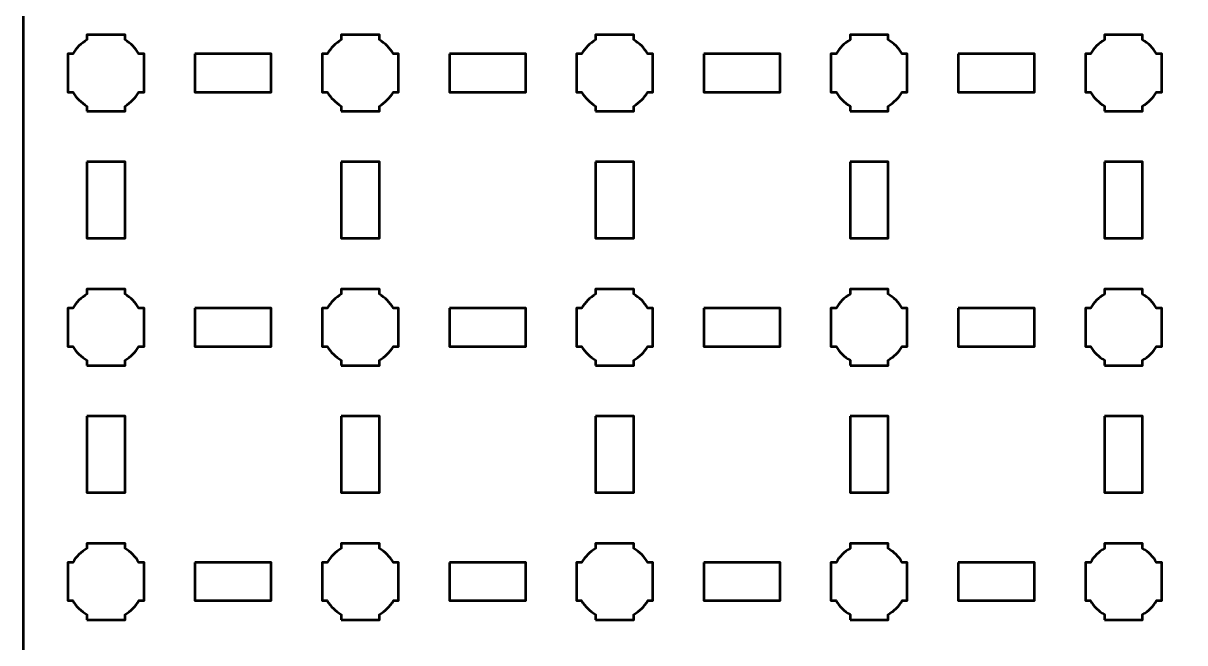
# Model space of a CAD drawing. Header units: centimetres. Extents: x -17.7 to 17.7, y -17.7 to 17.7.
# Drawn here: x -17.65 to -8.52, y 8.52 to 13.39 of the extents above; entities that cross this region are included whole.
import ezdxf

# ---------------------------------------------------------------- set-up
doc = ezdxf.new("R2010")
doc.units = ezdxf.units.CM
doc.header["$MEASUREMENT"] = 0
doc.layers.add('Layer 1', color=7, linetype='Continuous')

msp = doc.modelspace()

# ---------------------------------------------------------------- linework, layer by layer
at = {"layer": 'Layer 1', "lineweight": 53}
for points, knots in [([(-17.14996, 17.65006), (-17.14996, 17.65006), (17.14996, 17.65006), (17.14996, 17.65006), (17.14996, 17.65006), (17.42692, 17.65006), (17.65006, 17.42696), (17.65006, 17.14996), (17.65006, 17.14996), (17.65006, 17.14996), (17.65006, -17.14995), (17.65006, -17.14995), (17.65006, -17.14995), (17.65006, -17.42692), (17.42692, -17.65005), (17.14996, -17.65005), (17.14996, -17.65005), (17.14996, -17.65005), (-17.14996, -17.65005), (-17.14996, -17.65005), (-17.14996, -17.65005), (-17.42696, -17.65005), (-17.65005, -17.42692), (-17.65005, -17.14995), (-17.65005, -17.14995), (-17.65005, -17.14995), (-17.65005, 17.14996), (-17.65005, 17.14996), (-17.65005, 17.14996), (-17.65005, 17.42696), (-17.42696, 17.65006), (-17.14996, 17.65006)], [0, 0, 0, 0, 0.125, 0.125, 0.125, 0.125, 0.25, 0.25, 0.25, 0.25, 0.375, 0.375, 0.375, 0.375, 0.5, 0.5, 0.5, 0.5, 0.625, 0.625, 0.625, 0.625, 0.75, 0.75, 0.75, 0.75, 0.875, 0.875, 0.875, 0.875, 1, 1, 1, 1]), ([(-17.14996, 12.70002), (-17.14996, 12.70002), (-17.14996, 12.7401), (-17.14996, 12.7401), (-17.14996, 12.7401), (-17.19557, 12.76656), (-17.23349, 12.80448), (-17.25981, 12.8501), (-17.25981, 12.8501), (-17.25981, 12.8501), (-17.30003, 12.8501), (-17.30003, 12.8501), (-17.30003, 12.8501), (-17.30003, 12.8501), (-17.30003, 13.00003), (-17.30003, 13.00003), (-17.30003, 13.00003), (-17.30003, 13.00003), (-17.30003, 13.1501), (-17.30003, 13.1501), (-17.30003, 13.1501), (-17.30003, 13.1501), (-17.25981, 13.1501), (-17.25981, 13.1501), (-17.25981, 13.1501), (-17.23349, 13.19557), (-17.19557, 13.2336), (-17.14996, 13.25992), (-17.14996, 13.25992), (-17.14996, 13.25992), (-17.14996, 13.30003), (-17.14996, 13.30003), (-17.14996, 13.30003), (-17.14996, 13.30003), (-17.00003, 13.30003), (-17.00003, 13.30003), (-17.00003, 13.30003), (-17.00003, 13.30003), (-16.84995, 13.30003), (-16.84995, 13.30003), (-16.84995, 13.30003), (-16.84995, 13.30003), (-16.84995, 13.25992), (-16.84995, 13.25992), (-16.84995, 13.25992), (-16.80448, 13.2336), (-16.76645, 13.19557), (-16.74013, 13.1501), (-16.74013, 13.1501), (-16.74013, 13.1501), (-16.70002, 13.1501), (-16.70002, 13.1501), (-16.70002, 13.1501), (-16.70002, 13.1501), (-16.70002, 13.00003), (-16.70002, 13.00003), (-16.70002, 13.00003), (-16.70002, 13.00003), (-16.70002, 12.8501), (-16.70002, 12.8501), (-16.70002, 12.8501), (-16.70002, 12.8501), (-16.74013, 12.8501), (-16.74013, 12.8501), (-16.74013, 12.8501), (-16.76645, 12.80448), (-16.80448, 12.76656), (-16.84995, 12.7401), (-16.84995, 12.7401), (-16.84995, 12.7401), (-16.84995, 12.70002), (-16.84995, 12.70002), (-16.84995, 12.70002), (-16.84995, 12.70002), (-17.00003, 12.70002), (-17.00003, 12.70002), (-17.00003, 12.70002), (-17.00003, 12.70002), (-17.14996, 12.70002), (-17.14996, 12.70002)], [0, 0, 0, 0, 0.05, 0.05, 0.05, 0.05, 0.1, 0.1, 0.1, 0.1, 0.15, 0.15, 0.15, 0.15, 0.2, 0.2, 0.2, 0.2, 0.25, 0.25, 0.25, 0.25, 0.3, 0.3, 0.3, 0.3, 0.35, 0.35, 0.35, 0.35, 0.4, 0.4, 0.4, 0.4, 0.45, 0.45, 0.45, 0.45, 0.5, 0.5, 0.5, 0.5, 0.55, 0.55, 0.55, 0.55, 0.6, 0.6, 0.6, 0.6, 0.65, 0.65, 0.65, 0.65, 0.7, 0.7, 0.7, 0.7, 0.75, 0.75, 0.75, 0.75, 0.8, 0.8, 0.8, 0.8, 0.85, 0.85, 0.85, 0.85, 0.9, 0.9, 0.9, 0.9, 0.95, 0.95, 0.95, 0.95, 1, 1, 1, 1]), ([(-15.15002, 12.70002), (-15.15002, 12.70002), (-15.15002, 12.7401), (-15.15002, 12.7401), (-15.15002, 12.7401), (-15.1955, 12.76656), (-15.23353, 12.80448), (-15.25984, 12.8501), (-15.25984, 12.8501), (-15.25984, 12.8501), (-15.29995, 12.8501), (-15.29995, 12.8501), (-15.29995, 12.8501), (-15.29995, 12.8501), (-15.29995, 13.00003), (-15.29995, 13.00003), (-15.29995, 13.00003), (-15.29995, 13.00003), (-15.29995, 13.1501), (-15.29995, 13.1501), (-15.29995, 13.1501), (-15.29995, 13.1501), (-15.25984, 13.1501), (-15.25984, 13.1501), (-15.25984, 13.1501), (-15.23353, 13.19557), (-15.1955, 13.2336), (-15.15002, 13.25992), (-15.15002, 13.25992), (-15.15002, 13.25992), (-15.15002, 13.30003), (-15.15002, 13.30003), (-15.15002, 13.30003), (-15.15002, 13.30003), (-14.99995, 13.30003), (-14.99995, 13.30003), (-14.99995, 13.30003), (-14.99995, 13.30003), (-14.85002, 13.30003), (-14.85002, 13.30003), (-14.85002, 13.30003), (-14.85002, 13.30003), (-14.85002, 13.25992), (-14.85002, 13.25992), (-14.85002, 13.25992), (-14.80455, 13.2336), (-14.76652, 13.19557), (-14.7402, 13.1501), (-14.7402, 13.1501), (-14.7402, 13.1501), (-14.69995, 13.1501), (-14.69995, 13.1501), (-14.69995, 13.1501), (-14.69995, 13.1501), (-14.69995, 13.00003), (-14.69995, 13.00003), (-14.69995, 13.00003), (-14.69995, 13.00003), (-14.69995, 12.8501), (-14.69995, 12.8501), (-14.69995, 12.8501), (-14.69995, 12.8501), (-14.7402, 12.8501), (-14.7402, 12.8501), (-14.7402, 12.8501), (-14.76652, 12.80448), (-14.80455, 12.76656), (-14.85002, 12.7401), (-14.85002, 12.7401), (-14.85002, 12.7401), (-14.85002, 12.70002), (-14.85002, 12.70002), (-14.85002, 12.70002), (-14.85002, 12.70002), (-14.99995, 12.70002), (-14.99995, 12.70002), (-14.99995, 12.70002), (-14.99995, 12.70002), (-15.15002, 12.70002), (-15.15002, 12.70002)], [0, 0, 0, 0, 0.05, 0.05, 0.05, 0.05, 0.1, 0.1, 0.1, 0.1, 0.15, 0.15, 0.15, 0.15, 0.2, 0.2, 0.2, 0.2, 0.25, 0.25, 0.25, 0.25, 0.3, 0.3, 0.3, 0.3, 0.35, 0.35, 0.35, 0.35, 0.4, 0.4, 0.4, 0.4, 0.45, 0.45, 0.45, 0.45, 0.5, 0.5, 0.5, 0.5, 0.55, 0.55, 0.55, 0.55, 0.6, 0.6, 0.6, 0.6, 0.65, 0.65, 0.65, 0.65, 0.7, 0.7, 0.7, 0.7, 0.75, 0.75, 0.75, 0.75, 0.8, 0.8, 0.8, 0.8, 0.85, 0.85, 0.85, 0.85, 0.9, 0.9, 0.9, 0.9, 0.95, 0.95, 0.95, 0.95, 1, 1, 1, 1]), ([(-13.15009, 12.70002), (-13.15009, 12.70002), (-13.15009, 12.7401), (-13.15009, 12.7401), (-13.15009, 12.7401), (-13.19556, 12.76656), (-13.23345, 12.80448), (-13.25991, 12.8501), (-13.25991, 12.8501), (-13.25991, 12.8501), (-13.30002, 12.8501), (-13.30002, 12.8501), (-13.30002, 12.8501), (-13.30002, 12.8501), (-13.30002, 13.00003), (-13.30002, 13.00003), (-13.30002, 13.00003), (-13.30002, 13.00003), (-13.30002, 13.1501), (-13.30002, 13.1501), (-13.30002, 13.1501), (-13.30002, 13.1501), (-13.25991, 13.1501), (-13.25991, 13.1501), (-13.25991, 13.1501), (-13.23345, 13.19557), (-13.19556, 13.2336), (-13.15009, 13.25992), (-13.15009, 13.25992), (-13.15009, 13.25992), (-13.15009, 13.30003), (-13.15009, 13.30003), (-13.15009, 13.30003), (-13.15009, 13.30003), (-13.00002, 13.30003), (-13.00002, 13.30003), (-13.00002, 13.30003), (-13.00002, 13.30003), (-12.85009, 13.30003), (-12.85009, 13.30003), (-12.85009, 13.30003), (-12.85009, 13.30003), (-12.85009, 13.25992), (-12.85009, 13.25992), (-12.85009, 13.25992), (-12.80447, 13.2336), (-12.76655, 13.19557), (-12.74023, 13.1501), (-12.74023, 13.1501), (-12.74023, 13.1501), (-12.70002, 13.1501), (-12.70002, 13.1501), (-12.70002, 13.1501), (-12.70002, 13.1501), (-12.70002, 13.00003), (-12.70002, 13.00003), (-12.70002, 13.00003), (-12.70002, 13.00003), (-12.70002, 12.8501), (-12.70002, 12.8501), (-12.70002, 12.8501), (-12.70002, 12.8501), (-12.74023, 12.8501), (-12.74023, 12.8501), (-12.74023, 12.8501), (-12.76655, 12.80448), (-12.80447, 12.76656), (-12.85009, 12.7401), (-12.85009, 12.7401), (-12.85009, 12.7401), (-12.85009, 12.70002), (-12.85009, 12.70002), (-12.85009, 12.70002), (-12.85009, 12.70002), (-13.00002, 12.70002), (-13.00002, 12.70002), (-13.00002, 12.70002), (-13.00002, 12.70002), (-13.15009, 12.70002), (-13.15009, 12.70002)], [0, 0, 0, 0, 0.05, 0.05, 0.05, 0.05, 0.1, 0.1, 0.1, 0.1, 0.15, 0.15, 0.15, 0.15, 0.2, 0.2, 0.2, 0.2, 0.25, 0.25, 0.25, 0.25, 0.3, 0.3, 0.3, 0.3, 0.35, 0.35, 0.35, 0.35, 0.4, 0.4, 0.4, 0.4, 0.45, 0.45, 0.45, 0.45, 0.5, 0.5, 0.5, 0.5, 0.55, 0.55, 0.55, 0.55, 0.6, 0.6, 0.6, 0.6, 0.65, 0.65, 0.65, 0.65, 0.7, 0.7, 0.7, 0.7, 0.75, 0.75, 0.75, 0.75, 0.8, 0.8, 0.8, 0.8, 0.85, 0.85, 0.85, 0.85, 0.9, 0.9, 0.9, 0.9, 0.95, 0.95, 0.95, 0.95, 1, 1, 1, 1]), ([(-11.14998, 12.70002), (-11.14998, 12.70002), (-11.14998, 12.7401), (-11.14998, 12.7401), (-11.14998, 12.7401), (-11.1956, 12.76656), (-11.23348, 12.80448), (-11.2598, 12.8501), (-11.2598, 12.8501), (-11.2598, 12.8501), (-11.30005, 12.8501), (-11.30005, 12.8501), (-11.30005, 12.8501), (-11.30005, 12.8501), (-11.30005, 13.00003), (-11.30005, 13.00003), (-11.30005, 13.00003), (-11.30005, 13.00003), (-11.30005, 13.1501), (-11.30005, 13.1501), (-11.30005, 13.1501), (-11.30005, 13.1501), (-11.2598, 13.1501), (-11.2598, 13.1501), (-11.2598, 13.1501), (-11.23348, 13.19557), (-11.1956, 13.2336), (-11.14998, 13.25992), (-11.14998, 13.25992), (-11.14998, 13.25992), (-11.14998, 13.30003), (-11.14998, 13.30003), (-11.14998, 13.30003), (-11.14998, 13.30003), (-11.00005, 13.30003), (-11.00005, 13.30003), (-11.00005, 13.30003), (-11.00005, 13.30003), (-10.84998, 13.30003), (-10.84998, 13.30003), (-10.84998, 13.30003), (-10.84998, 13.30003), (-10.84998, 13.25992), (-10.84998, 13.25992), (-10.84998, 13.25992), (-10.80451, 13.2336), (-10.76648, 13.19557), (-10.74016, 13.1501), (-10.74016, 13.1501), (-10.74016, 13.1501), (-10.70005, 13.1501), (-10.70005, 13.1501), (-10.70005, 13.1501), (-10.70005, 13.1501), (-10.70005, 13.00003), (-10.70005, 13.00003), (-10.70005, 13.00003), (-10.70005, 13.00003), (-10.70005, 12.8501), (-10.70005, 12.8501), (-10.70005, 12.8501), (-10.70005, 12.8501), (-10.74016, 12.8501), (-10.74016, 12.8501), (-10.74016, 12.8501), (-10.76648, 12.80448), (-10.80451, 12.76656), (-10.84998, 12.7401), (-10.84998, 12.7401), (-10.84998, 12.7401), (-10.84998, 12.70002), (-10.84998, 12.70002), (-10.84998, 12.70002), (-10.84998, 12.70002), (-11.00005, 12.70002), (-11.00005, 12.70002), (-11.00005, 12.70002), (-11.00005, 12.70002), (-11.14998, 12.70002), (-11.14998, 12.70002)], [0, 0, 0, 0, 0.05, 0.05, 0.05, 0.05, 0.1, 0.1, 0.1, 0.1, 0.15, 0.15, 0.15, 0.15, 0.2, 0.2, 0.2, 0.2, 0.25, 0.25, 0.25, 0.25, 0.3, 0.3, 0.3, 0.3, 0.35, 0.35, 0.35, 0.35, 0.4, 0.4, 0.4, 0.4, 0.45, 0.45, 0.45, 0.45, 0.5, 0.5, 0.5, 0.5, 0.55, 0.55, 0.55, 0.55, 0.6, 0.6, 0.6, 0.6, 0.65, 0.65, 0.65, 0.65, 0.7, 0.7, 0.7, 0.7, 0.75, 0.75, 0.75, 0.75, 0.8, 0.8, 0.8, 0.8, 0.85, 0.85, 0.85, 0.85, 0.9, 0.9, 0.9, 0.9, 0.95, 0.95, 0.95, 0.95, 1, 1, 1, 1]), ([(-9.15005, 12.70002), (-9.15005, 12.70002), (-9.15005, 12.7401), (-9.15005, 12.7401), (-9.15005, 12.7401), (-9.19552, 12.76656), (-9.23355, 12.80448), (-9.25987, 12.8501), (-9.25987, 12.8501), (-9.25987, 12.8501), (-9.29998, 12.8501), (-9.29998, 12.8501), (-9.29998, 12.8501), (-9.29998, 12.8501), (-9.29998, 13.00003), (-9.29998, 13.00003), (-9.29998, 13.00003), (-9.29998, 13.00003), (-9.29998, 13.1501), (-9.29998, 13.1501), (-9.29998, 13.1501), (-9.29998, 13.1501), (-9.25987, 13.1501), (-9.25987, 13.1501), (-9.25987, 13.1501), (-9.23355, 13.19557), (-9.19552, 13.2336), (-9.15005, 13.25992), (-9.15005, 13.25992), (-9.15005, 13.25992), (-9.15005, 13.30003), (-9.15005, 13.30003), (-9.15005, 13.30003), (-9.15005, 13.30003), (-8.99998, 13.30003), (-8.99998, 13.30003), (-8.99998, 13.30003), (-8.99998, 13.30003), (-8.85005, 13.30003), (-8.85005, 13.30003), (-8.85005, 13.30003), (-8.85005, 13.30003), (-8.85005, 13.25992), (-8.85005, 13.25992), (-8.85005, 13.25992), (-8.80443, 13.2336), (-8.76654, 13.19557), (-8.74023, 13.1501), (-8.74023, 13.1501), (-8.74023, 13.1501), (-8.69998, 13.1501), (-8.69998, 13.1501), (-8.69998, 13.1501), (-8.69998, 13.1501), (-8.69998, 13.00003), (-8.69998, 13.00003), (-8.69998, 13.00003), (-8.69998, 13.00003), (-8.69998, 12.8501), (-8.69998, 12.8501), (-8.69998, 12.8501), (-8.69998, 12.8501), (-8.74023, 12.8501), (-8.74023, 12.8501), (-8.74023, 12.8501), (-8.76654, 12.80448), (-8.80443, 12.76656), (-8.85005, 12.7401), (-8.85005, 12.7401), (-8.85005, 12.7401), (-8.85005, 12.70002), (-8.85005, 12.70002), (-8.85005, 12.70002), (-8.85005, 12.70002), (-8.99998, 12.70002), (-8.99998, 12.70002), (-8.99998, 12.70002), (-8.99998, 12.70002), (-9.15005, 12.70002), (-9.15005, 12.70002)], [0, 0, 0, 0, 0.05, 0.05, 0.05, 0.05, 0.1, 0.1, 0.1, 0.1, 0.15, 0.15, 0.15, 0.15, 0.2, 0.2, 0.2, 0.2, 0.25, 0.25, 0.25, 0.25, 0.3, 0.3, 0.3, 0.3, 0.35, 0.35, 0.35, 0.35, 0.4, 0.4, 0.4, 0.4, 0.45, 0.45, 0.45, 0.45, 0.5, 0.5, 0.5, 0.5, 0.55, 0.55, 0.55, 0.55, 0.6, 0.6, 0.6, 0.6, 0.65, 0.65, 0.65, 0.65, 0.7, 0.7, 0.7, 0.7, 0.75, 0.75, 0.75, 0.75, 0.8, 0.8, 0.8, 0.8, 0.85, 0.85, 0.85, 0.85, 0.9, 0.9, 0.9, 0.9, 0.95, 0.95, 0.95, 0.95, 1, 1, 1, 1]), ([(-16.30001, 13.1501), (-16.30001, 13.1501), (-15.7, 13.1501), (-15.7, 13.1501), (-15.7, 13.1501), (-15.7, 13.1501), (-15.7, 12.8501), (-15.7, 12.8501), (-15.7, 12.8501), (-15.7, 12.8501), (-16.30001, 12.8501), (-16.30001, 12.8501), (-16.30001, 12.8501), (-16.30001, 12.8501), (-16.30001, 13.1501), (-16.30001, 13.1501)], [0, 0, 0, 0, 0.25, 0.25, 0.25, 0.25, 0.5, 0.5, 0.5, 0.5, 0.75, 0.75, 0.75, 0.75, 1, 1, 1, 1]), ([(-14.30004, 13.1501), (-14.30004, 13.1501), (-13.70004, 13.1501), (-13.70004, 13.1501), (-13.70004, 13.1501), (-13.70004, 13.1501), (-13.70004, 12.8501), (-13.70004, 12.8501), (-13.70004, 12.8501), (-13.70004, 12.8501), (-14.30004, 12.8501), (-14.30004, 12.8501), (-14.30004, 12.8501), (-14.30004, 12.8501), (-14.30004, 13.1501), (-14.30004, 13.1501)], [0, 0, 0, 0, 0.25, 0.25, 0.25, 0.25, 0.5, 0.5, 0.5, 0.5, 0.75, 0.75, 0.75, 0.75, 1, 1, 1, 1]), ([(-12.29997, 13.1501), (-12.29997, 13.1501), (-11.69996, 13.1501), (-11.69996, 13.1501), (-11.69996, 13.1501), (-11.69996, 13.1501), (-11.69996, 12.8501), (-11.69996, 12.8501), (-11.69996, 12.8501), (-11.69996, 12.8501), (-12.29997, 12.8501), (-12.29997, 12.8501), (-12.29997, 12.8501), (-12.29997, 12.8501), (-12.29997, 13.1501), (-12.29997, 13.1501)], [0, 0, 0, 0, 0.25, 0.25, 0.25, 0.25, 0.5, 0.5, 0.5, 0.5, 0.75, 0.75, 0.75, 0.75, 1, 1, 1, 1]), ([(-10.3, 13.1501), (-10.3, 13.1501), (-9.69999, 13.1501), (-9.69999, 13.1501), (-9.69999, 13.1501), (-9.69999, 13.1501), (-9.69999, 12.8501), (-9.69999, 12.8501), (-9.69999, 12.8501), (-9.69999, 12.8501), (-10.3, 12.8501), (-10.3, 12.8501), (-10.3, 12.8501), (-10.3, 12.8501), (-10.3, 13.1501), (-10.3, 13.1501)], [0, 0, 0, 0, 0.25, 0.25, 0.25, 0.25, 0.5, 0.5, 0.5, 0.5, 0.75, 0.75, 0.75, 0.75, 1, 1, 1, 1]), ([(-17.14996, 12.29997), (-17.14996, 12.29997), (-16.84995, 12.29997), (-16.84995, 12.29997), (-16.84995, 12.29997), (-16.84995, 12.29997), (-16.84995, 11.69997), (-16.84995, 11.69997), (-16.84995, 11.69997), (-16.84995, 11.69997), (-17.14996, 11.69997), (-17.14996, 11.69997), (-17.14996, 11.69997), (-17.14996, 11.69997), (-17.14996, 12.29997), (-17.14996, 12.29997)], [0, 0, 0, 0, 0.25, 0.25, 0.25, 0.25, 0.5, 0.5, 0.5, 0.5, 0.75, 0.75, 0.75, 0.75, 1, 1, 1, 1]), ([(-15.15002, 12.29997), (-15.15002, 12.29997), (-14.85002, 12.29997), (-14.85002, 12.29997), (-14.85002, 12.29997), (-14.85002, 12.29997), (-14.85002, 11.69997), (-14.85002, 11.69997), (-14.85002, 11.69997), (-14.85002, 11.69997), (-15.15002, 11.69997), (-15.15002, 11.69997), (-15.15002, 11.69997), (-15.15002, 11.69997), (-15.15002, 12.29997), (-15.15002, 12.29997)], [0, 0, 0, 0, 0.25, 0.25, 0.25, 0.25, 0.5, 0.5, 0.5, 0.5, 0.75, 0.75, 0.75, 0.75, 1, 1, 1, 1]), ([(-13.15009, 12.29997), (-13.15009, 12.29997), (-12.85009, 12.29997), (-12.85009, 12.29997), (-12.85009, 12.29997), (-12.85009, 12.29997), (-12.85009, 11.69997), (-12.85009, 11.69997), (-12.85009, 11.69997), (-12.85009, 11.69997), (-13.15009, 11.69997), (-13.15009, 11.69997), (-13.15009, 11.69997), (-13.15009, 11.69997), (-13.15009, 12.29997), (-13.15009, 12.29997)], [0, 0, 0, 0, 0.25, 0.25, 0.25, 0.25, 0.5, 0.5, 0.5, 0.5, 0.75, 0.75, 0.75, 0.75, 1, 1, 1, 1]), ([(-11.14998, 12.29997), (-11.14998, 12.29997), (-10.84998, 12.29997), (-10.84998, 12.29997), (-10.84998, 12.29997), (-10.84998, 12.29997), (-10.84998, 11.69997), (-10.84998, 11.69997), (-10.84998, 11.69997), (-10.84998, 11.69997), (-11.14998, 11.69997), (-11.14998, 11.69997), (-11.14998, 11.69997), (-11.14998, 11.69997), (-11.14998, 12.29997), (-11.14998, 12.29997)], [0, 0, 0, 0, 0.25, 0.25, 0.25, 0.25, 0.5, 0.5, 0.5, 0.5, 0.75, 0.75, 0.75, 0.75, 1, 1, 1, 1]), ([(-9.15005, 12.29997), (-9.15005, 12.29997), (-8.85005, 12.29997), (-8.85005, 12.29997), (-8.85005, 12.29997), (-8.85005, 12.29997), (-8.85005, 11.69997), (-8.85005, 11.69997), (-8.85005, 11.69997), (-8.85005, 11.69997), (-9.15005, 11.69997), (-9.15005, 11.69997), (-9.15005, 11.69997), (-9.15005, 11.69997), (-9.15005, 12.29997), (-9.15005, 12.29997)], [0, 0, 0, 0, 0.25, 0.25, 0.25, 0.25, 0.5, 0.5, 0.5, 0.5, 0.75, 0.75, 0.75, 0.75, 1, 1, 1, 1]), ([(-17.14996, 10.70006), (-17.14996, 10.70006), (-17.14996, 10.74017), (-17.14996, 10.74017), (-17.14996, 10.74017), (-17.19557, 10.76648), (-17.23349, 10.80451), (-17.25981, 10.84999), (-17.25981, 10.84999), (-17.25981, 10.84999), (-17.30003, 10.84999), (-17.30003, 10.84999), (-17.30003, 10.84999), (-17.30003, 10.84999), (-17.30003, 11.00006), (-17.30003, 11.00006), (-17.30003, 11.00006), (-17.30003, 11.00006), (-17.30003, 11.14999), (-17.30003, 11.14999), (-17.30003, 11.14999), (-17.30003, 11.14999), (-17.25981, 11.14999), (-17.25981, 11.14999), (-17.25981, 11.14999), (-17.23349, 11.1956), (-17.19557, 11.23349), (-17.14996, 11.25981), (-17.14996, 11.25981), (-17.14996, 11.25981), (-17.14996, 11.30006), (-17.14996, 11.30006), (-17.14996, 11.30006), (-17.14996, 11.30006), (-17.00003, 11.30006), (-17.00003, 11.30006), (-17.00003, 11.30006), (-17.00003, 11.30006), (-16.84995, 11.30006), (-16.84995, 11.30006), (-16.84995, 11.30006), (-16.84995, 11.30006), (-16.84995, 11.25981), (-16.84995, 11.25981), (-16.84995, 11.25981), (-16.80448, 11.23349), (-16.76645, 11.1956), (-16.74013, 11.14999), (-16.74013, 11.14999), (-16.74013, 11.14999), (-16.70002, 11.14999), (-16.70002, 11.14999), (-16.70002, 11.14999), (-16.70002, 11.14999), (-16.70002, 11.00006), (-16.70002, 11.00006), (-16.70002, 11.00006), (-16.70002, 11.00006), (-16.70002, 10.84999), (-16.70002, 10.84999), (-16.70002, 10.84999), (-16.70002, 10.84999), (-16.74013, 10.84999), (-16.74013, 10.84999), (-16.74013, 10.84999), (-16.76645, 10.80451), (-16.80448, 10.76648), (-16.84995, 10.74017), (-16.84995, 10.74017), (-16.84995, 10.74017), (-16.84995, 10.70006), (-16.84995, 10.70006), (-16.84995, 10.70006), (-16.84995, 10.70006), (-17.00003, 10.70006), (-17.00003, 10.70006), (-17.00003, 10.70006), (-17.00003, 10.70006), (-17.14996, 10.70006), (-17.14996, 10.70006)], [0, 0, 0, 0, 0.05, 0.05, 0.05, 0.05, 0.1, 0.1, 0.1, 0.1, 0.15, 0.15, 0.15, 0.15, 0.2, 0.2, 0.2, 0.2, 0.25, 0.25, 0.25, 0.25, 0.3, 0.3, 0.3, 0.3, 0.35, 0.35, 0.35, 0.35, 0.4, 0.4, 0.4, 0.4, 0.45, 0.45, 0.45, 0.45, 0.5, 0.5, 0.5, 0.5, 0.55, 0.55, 0.55, 0.55, 0.6, 0.6, 0.6, 0.6, 0.65, 0.65, 0.65, 0.65, 0.7, 0.7, 0.7, 0.7, 0.75, 0.75, 0.75, 0.75, 0.8, 0.8, 0.8, 0.8, 0.85, 0.85, 0.85, 0.85, 0.9, 0.9, 0.9, 0.9, 0.95, 0.95, 0.95, 0.95, 1, 1, 1, 1]), ([(-15.15002, 10.70006), (-15.15002, 10.70006), (-15.15002, 10.74017), (-15.15002, 10.74017), (-15.15002, 10.74017), (-15.1955, 10.76648), (-15.23353, 10.80451), (-15.25984, 10.84999), (-15.25984, 10.84999), (-15.25984, 10.84999), (-15.29995, 10.84999), (-15.29995, 10.84999), (-15.29995, 10.84999), (-15.29995, 10.84999), (-15.29995, 11.00006), (-15.29995, 11.00006), (-15.29995, 11.00006), (-15.29995, 11.00006), (-15.29995, 11.14999), (-15.29995, 11.14999), (-15.29995, 11.14999), (-15.29995, 11.14999), (-15.25984, 11.14999), (-15.25984, 11.14999), (-15.25984, 11.14999), (-15.23353, 11.1956), (-15.1955, 11.23349), (-15.15002, 11.25981), (-15.15002, 11.25981), (-15.15002, 11.25981), (-15.15002, 11.30006), (-15.15002, 11.30006), (-15.15002, 11.30006), (-15.15002, 11.30006), (-14.99995, 11.30006), (-14.99995, 11.30006), (-14.99995, 11.30006), (-14.99995, 11.30006), (-14.85002, 11.30006), (-14.85002, 11.30006), (-14.85002, 11.30006), (-14.85002, 11.30006), (-14.85002, 11.25981), (-14.85002, 11.25981), (-14.85002, 11.25981), (-14.80455, 11.23349), (-14.76652, 11.1956), (-14.7402, 11.14999), (-14.7402, 11.14999), (-14.7402, 11.14999), (-14.69995, 11.14999), (-14.69995, 11.14999), (-14.69995, 11.14999), (-14.69995, 11.14999), (-14.69995, 11.00006), (-14.69995, 11.00006), (-14.69995, 11.00006), (-14.69995, 11.00006), (-14.69995, 10.84999), (-14.69995, 10.84999), (-14.69995, 10.84999), (-14.69995, 10.84999), (-14.7402, 10.84999), (-14.7402, 10.84999), (-14.7402, 10.84999), (-14.76652, 10.80451), (-14.80455, 10.76648), (-14.85002, 10.74017), (-14.85002, 10.74017), (-14.85002, 10.74017), (-14.85002, 10.70006), (-14.85002, 10.70006), (-14.85002, 10.70006), (-14.85002, 10.70006), (-14.99995, 10.70006), (-14.99995, 10.70006), (-14.99995, 10.70006), (-14.99995, 10.70006), (-15.15002, 10.70006), (-15.15002, 10.70006)], [0, 0, 0, 0, 0.05, 0.05, 0.05, 0.05, 0.1, 0.1, 0.1, 0.1, 0.15, 0.15, 0.15, 0.15, 0.2, 0.2, 0.2, 0.2, 0.25, 0.25, 0.25, 0.25, 0.3, 0.3, 0.3, 0.3, 0.35, 0.35, 0.35, 0.35, 0.4, 0.4, 0.4, 0.4, 0.45, 0.45, 0.45, 0.45, 0.5, 0.5, 0.5, 0.5, 0.55, 0.55, 0.55, 0.55, 0.6, 0.6, 0.6, 0.6, 0.65, 0.65, 0.65, 0.65, 0.7, 0.7, 0.7, 0.7, 0.75, 0.75, 0.75, 0.75, 0.8, 0.8, 0.8, 0.8, 0.85, 0.85, 0.85, 0.85, 0.9, 0.9, 0.9, 0.9, 0.95, 0.95, 0.95, 0.95, 1, 1, 1, 1]), ([(-13.15009, 10.70006), (-13.15009, 10.70006), (-13.15009, 10.74017), (-13.15009, 10.74017), (-13.15009, 10.74017), (-13.19556, 10.76648), (-13.23345, 10.80451), (-13.25991, 10.84999), (-13.25991, 10.84999), (-13.25991, 10.84999), (-13.30002, 10.84999), (-13.30002, 10.84999), (-13.30002, 10.84999), (-13.30002, 10.84999), (-13.30002, 11.00006), (-13.30002, 11.00006), (-13.30002, 11.00006), (-13.30002, 11.00006), (-13.30002, 11.14999), (-13.30002, 11.14999), (-13.30002, 11.14999), (-13.30002, 11.14999), (-13.25991, 11.14999), (-13.25991, 11.14999), (-13.25991, 11.14999), (-13.23345, 11.1956), (-13.19556, 11.23349), (-13.15009, 11.25981), (-13.15009, 11.25981), (-13.15009, 11.25981), (-13.15009, 11.30006), (-13.15009, 11.30006), (-13.15009, 11.30006), (-13.15009, 11.30006), (-13.00002, 11.30006), (-13.00002, 11.30006), (-13.00002, 11.30006), (-13.00002, 11.30006), (-12.85009, 11.30006), (-12.85009, 11.30006), (-12.85009, 11.30006), (-12.85009, 11.30006), (-12.85009, 11.25981), (-12.85009, 11.25981), (-12.85009, 11.25981), (-12.80447, 11.23349), (-12.76655, 11.1956), (-12.74023, 11.14999), (-12.74023, 11.14999), (-12.74023, 11.14999), (-12.70002, 11.14999), (-12.70002, 11.14999), (-12.70002, 11.14999), (-12.70002, 11.14999), (-12.70002, 11.00006), (-12.70002, 11.00006), (-12.70002, 11.00006), (-12.70002, 11.00006), (-12.70002, 10.84999), (-12.70002, 10.84999), (-12.70002, 10.84999), (-12.70002, 10.84999), (-12.74023, 10.84999), (-12.74023, 10.84999), (-12.74023, 10.84999), (-12.76655, 10.80451), (-12.80447, 10.76648), (-12.85009, 10.74017), (-12.85009, 10.74017), (-12.85009, 10.74017), (-12.85009, 10.70006), (-12.85009, 10.70006), (-12.85009, 10.70006), (-12.85009, 10.70006), (-13.00002, 10.70006), (-13.00002, 10.70006), (-13.00002, 10.70006), (-13.00002, 10.70006), (-13.15009, 10.70006), (-13.15009, 10.70006)], [0, 0, 0, 0, 0.05, 0.05, 0.05, 0.05, 0.1, 0.1, 0.1, 0.1, 0.15, 0.15, 0.15, 0.15, 0.2, 0.2, 0.2, 0.2, 0.25, 0.25, 0.25, 0.25, 0.3, 0.3, 0.3, 0.3, 0.35, 0.35, 0.35, 0.35, 0.4, 0.4, 0.4, 0.4, 0.45, 0.45, 0.45, 0.45, 0.5, 0.5, 0.5, 0.5, 0.55, 0.55, 0.55, 0.55, 0.6, 0.6, 0.6, 0.6, 0.65, 0.65, 0.65, 0.65, 0.7, 0.7, 0.7, 0.7, 0.75, 0.75, 0.75, 0.75, 0.8, 0.8, 0.8, 0.8, 0.85, 0.85, 0.85, 0.85, 0.9, 0.9, 0.9, 0.9, 0.95, 0.95, 0.95, 0.95, 1, 1, 1, 1]), ([(-11.14998, 10.70006), (-11.14998, 10.70006), (-11.14998, 10.74017), (-11.14998, 10.74017), (-11.14998, 10.74017), (-11.1956, 10.76648), (-11.23348, 10.80451), (-11.2598, 10.84999), (-11.2598, 10.84999), (-11.2598, 10.84999), (-11.30005, 10.84999), (-11.30005, 10.84999), (-11.30005, 10.84999), (-11.30005, 10.84999), (-11.30005, 11.00006), (-11.30005, 11.00006), (-11.30005, 11.00006), (-11.30005, 11.00006), (-11.30005, 11.14999), (-11.30005, 11.14999), (-11.30005, 11.14999), (-11.30005, 11.14999), (-11.2598, 11.14999), (-11.2598, 11.14999), (-11.2598, 11.14999), (-11.23348, 11.1956), (-11.1956, 11.23349), (-11.14998, 11.25981), (-11.14998, 11.25981), (-11.14998, 11.25981), (-11.14998, 11.30006), (-11.14998, 11.30006), (-11.14998, 11.30006), (-11.14998, 11.30006), (-11.00005, 11.30006), (-11.00005, 11.30006), (-11.00005, 11.30006), (-11.00005, 11.30006), (-10.84998, 11.30006), (-10.84998, 11.30006), (-10.84998, 11.30006), (-10.84998, 11.30006), (-10.84998, 11.25981), (-10.84998, 11.25981), (-10.84998, 11.25981), (-10.80451, 11.23349), (-10.76648, 11.1956), (-10.74016, 11.14999), (-10.74016, 11.14999), (-10.74016, 11.14999), (-10.70005, 11.14999), (-10.70005, 11.14999), (-10.70005, 11.14999), (-10.70005, 11.14999), (-10.70005, 11.00006), (-10.70005, 11.00006), (-10.70005, 11.00006), (-10.70005, 11.00006), (-10.70005, 10.84999), (-10.70005, 10.84999), (-10.70005, 10.84999), (-10.70005, 10.84999), (-10.74016, 10.84999), (-10.74016, 10.84999), (-10.74016, 10.84999), (-10.76648, 10.80451), (-10.80451, 10.76648), (-10.84998, 10.74017), (-10.84998, 10.74017), (-10.84998, 10.74017), (-10.84998, 10.70006), (-10.84998, 10.70006), (-10.84998, 10.70006), (-10.84998, 10.70006), (-11.00005, 10.70006), (-11.00005, 10.70006), (-11.00005, 10.70006), (-11.00005, 10.70006), (-11.14998, 10.70006), (-11.14998, 10.70006)], [0, 0, 0, 0, 0.05, 0.05, 0.05, 0.05, 0.1, 0.1, 0.1, 0.1, 0.15, 0.15, 0.15, 0.15, 0.2, 0.2, 0.2, 0.2, 0.25, 0.25, 0.25, 0.25, 0.3, 0.3, 0.3, 0.3, 0.35, 0.35, 0.35, 0.35, 0.4, 0.4, 0.4, 0.4, 0.45, 0.45, 0.45, 0.45, 0.5, 0.5, 0.5, 0.5, 0.55, 0.55, 0.55, 0.55, 0.6, 0.6, 0.6, 0.6, 0.65, 0.65, 0.65, 0.65, 0.7, 0.7, 0.7, 0.7, 0.75, 0.75, 0.75, 0.75, 0.8, 0.8, 0.8, 0.8, 0.85, 0.85, 0.85, 0.85, 0.9, 0.9, 0.9, 0.9, 0.95, 0.95, 0.95, 0.95, 1, 1, 1, 1]), ([(-9.15005, 10.70006), (-9.15005, 10.70006), (-9.15005, 10.74017), (-9.15005, 10.74017), (-9.15005, 10.74017), (-9.19552, 10.76648), (-9.23355, 10.80451), (-9.25987, 10.84999), (-9.25987, 10.84999), (-9.25987, 10.84999), (-9.29998, 10.84999), (-9.29998, 10.84999), (-9.29998, 10.84999), (-9.29998, 10.84999), (-9.29998, 11.00006), (-9.29998, 11.00006), (-9.29998, 11.00006), (-9.29998, 11.00006), (-9.29998, 11.14999), (-9.29998, 11.14999), (-9.29998, 11.14999), (-9.29998, 11.14999), (-9.25987, 11.14999), (-9.25987, 11.14999), (-9.25987, 11.14999), (-9.23355, 11.1956), (-9.19552, 11.23349), (-9.15005, 11.25981), (-9.15005, 11.25981), (-9.15005, 11.25981), (-9.15005, 11.30006), (-9.15005, 11.30006), (-9.15005, 11.30006), (-9.15005, 11.30006), (-8.99998, 11.30006), (-8.99998, 11.30006), (-8.99998, 11.30006), (-8.99998, 11.30006), (-8.85005, 11.30006), (-8.85005, 11.30006), (-8.85005, 11.30006), (-8.85005, 11.30006), (-8.85005, 11.25981), (-8.85005, 11.25981), (-8.85005, 11.25981), (-8.80443, 11.23349), (-8.76654, 11.1956), (-8.74023, 11.14999), (-8.74023, 11.14999), (-8.74023, 11.14999), (-8.69998, 11.14999), (-8.69998, 11.14999), (-8.69998, 11.14999), (-8.69998, 11.14999), (-8.69998, 11.00006), (-8.69998, 11.00006), (-8.69998, 11.00006), (-8.69998, 11.00006), (-8.69998, 10.84999), (-8.69998, 10.84999), (-8.69998, 10.84999), (-8.69998, 10.84999), (-8.74023, 10.84999), (-8.74023, 10.84999), (-8.74023, 10.84999), (-8.76654, 10.80451), (-8.80443, 10.76648), (-8.85005, 10.74017), (-8.85005, 10.74017), (-8.85005, 10.74017), (-8.85005, 10.70006), (-8.85005, 10.70006), (-8.85005, 10.70006), (-8.85005, 10.70006), (-8.99998, 10.70006), (-8.99998, 10.70006), (-8.99998, 10.70006), (-8.99998, 10.70006), (-9.15005, 10.70006), (-9.15005, 10.70006)], [0, 0, 0, 0, 0.05, 0.05, 0.05, 0.05, 0.1, 0.1, 0.1, 0.1, 0.15, 0.15, 0.15, 0.15, 0.2, 0.2, 0.2, 0.2, 0.25, 0.25, 0.25, 0.25, 0.3, 0.3, 0.3, 0.3, 0.35, 0.35, 0.35, 0.35, 0.4, 0.4, 0.4, 0.4, 0.45, 0.45, 0.45, 0.45, 0.5, 0.5, 0.5, 0.5, 0.55, 0.55, 0.55, 0.55, 0.6, 0.6, 0.6, 0.6, 0.65, 0.65, 0.65, 0.65, 0.7, 0.7, 0.7, 0.7, 0.75, 0.75, 0.75, 0.75, 0.8, 0.8, 0.8, 0.8, 0.85, 0.85, 0.85, 0.85, 0.9, 0.9, 0.9, 0.9, 0.95, 0.95, 0.95, 0.95, 1, 1, 1, 1]), ([(-16.30001, 11.14999), (-16.30001, 11.14999), (-15.7, 11.14999), (-15.7, 11.14999), (-15.7, 11.14999), (-15.7, 11.14999), (-15.7, 10.84999), (-15.7, 10.84999), (-15.7, 10.84999), (-15.7, 10.84999), (-16.30001, 10.84999), (-16.30001, 10.84999), (-16.30001, 10.84999), (-16.30001, 10.84999), (-16.30001, 11.14999), (-16.30001, 11.14999)], [0, 0, 0, 0, 0.25, 0.25, 0.25, 0.25, 0.5, 0.5, 0.5, 0.5, 0.75, 0.75, 0.75, 0.75, 1, 1, 1, 1]), ([(-14.30004, 11.14999), (-14.30004, 11.14999), (-13.70004, 11.14999), (-13.70004, 11.14999), (-13.70004, 11.14999), (-13.70004, 11.14999), (-13.70004, 10.84999), (-13.70004, 10.84999), (-13.70004, 10.84999), (-13.70004, 10.84999), (-14.30004, 10.84999), (-14.30004, 10.84999), (-14.30004, 10.84999), (-14.30004, 10.84999), (-14.30004, 11.14999), (-14.30004, 11.14999)], [0, 0, 0, 0, 0.25, 0.25, 0.25, 0.25, 0.5, 0.5, 0.5, 0.5, 0.75, 0.75, 0.75, 0.75, 1, 1, 1, 1]), ([(-12.29997, 11.14999), (-12.29997, 11.14999), (-11.69996, 11.14999), (-11.69996, 11.14999), (-11.69996, 11.14999), (-11.69996, 11.14999), (-11.69996, 10.84999), (-11.69996, 10.84999), (-11.69996, 10.84999), (-11.69996, 10.84999), (-12.29997, 10.84999), (-12.29997, 10.84999), (-12.29997, 10.84999), (-12.29997, 10.84999), (-12.29997, 11.14999), (-12.29997, 11.14999)], [0, 0, 0, 0, 0.25, 0.25, 0.25, 0.25, 0.5, 0.5, 0.5, 0.5, 0.75, 0.75, 0.75, 0.75, 1, 1, 1, 1]), ([(-10.3, 11.14999), (-10.3, 11.14999), (-9.69999, 11.14999), (-9.69999, 11.14999), (-9.69999, 11.14999), (-9.69999, 11.14999), (-9.69999, 10.84999), (-9.69999, 10.84999), (-9.69999, 10.84999), (-9.69999, 10.84999), (-10.3, 10.84999), (-10.3, 10.84999), (-10.3, 10.84999), (-10.3, 10.84999), (-10.3, 11.14999), (-10.3, 11.14999)], [0, 0, 0, 0, 0.25, 0.25, 0.25, 0.25, 0.5, 0.5, 0.5, 0.5, 0.75, 0.75, 0.75, 0.75, 1, 1, 1, 1]), ([(-17.14996, 10.30001), (-17.14996, 10.30001), (-16.84995, 10.30001), (-16.84995, 10.30001), (-16.84995, 10.30001), (-16.84995, 10.30001), (-16.84995, 9.7), (-16.84995, 9.7), (-16.84995, 9.7), (-16.84995, 9.7), (-17.14996, 9.7), (-17.14996, 9.7), (-17.14996, 9.7), (-17.14996, 9.7), (-17.14996, 10.30001), (-17.14996, 10.30001)], [0, 0, 0, 0, 0.25, 0.25, 0.25, 0.25, 0.5, 0.5, 0.5, 0.5, 0.75, 0.75, 0.75, 0.75, 1, 1, 1, 1]), ([(-15.15002, 10.30001), (-15.15002, 10.30001), (-14.85002, 10.30001), (-14.85002, 10.30001), (-14.85002, 10.30001), (-14.85002, 10.30001), (-14.85002, 9.7), (-14.85002, 9.7), (-14.85002, 9.7), (-14.85002, 9.7), (-15.15002, 9.7), (-15.15002, 9.7), (-15.15002, 9.7), (-15.15002, 9.7), (-15.15002, 10.30001), (-15.15002, 10.30001)], [0, 0, 0, 0, 0.25, 0.25, 0.25, 0.25, 0.5, 0.5, 0.5, 0.5, 0.75, 0.75, 0.75, 0.75, 1, 1, 1, 1]), ([(-13.15009, 10.30001), (-13.15009, 10.30001), (-12.85009, 10.30001), (-12.85009, 10.30001), (-12.85009, 10.30001), (-12.85009, 10.30001), (-12.85009, 9.7), (-12.85009, 9.7), (-12.85009, 9.7), (-12.85009, 9.7), (-13.15009, 9.7), (-13.15009, 9.7), (-13.15009, 9.7), (-13.15009, 9.7), (-13.15009, 10.30001), (-13.15009, 10.30001)], [0, 0, 0, 0, 0.25, 0.25, 0.25, 0.25, 0.5, 0.5, 0.5, 0.5, 0.75, 0.75, 0.75, 0.75, 1, 1, 1, 1]), ([(-11.14998, 10.30001), (-11.14998, 10.30001), (-10.84998, 10.30001), (-10.84998, 10.30001), (-10.84998, 10.30001), (-10.84998, 10.30001), (-10.84998, 9.7), (-10.84998, 9.7), (-10.84998, 9.7), (-10.84998, 9.7), (-11.14998, 9.7), (-11.14998, 9.7), (-11.14998, 9.7), (-11.14998, 9.7), (-11.14998, 10.30001), (-11.14998, 10.30001)], [0, 0, 0, 0, 0.25, 0.25, 0.25, 0.25, 0.5, 0.5, 0.5, 0.5, 0.75, 0.75, 0.75, 0.75, 1, 1, 1, 1]), ([(-9.15005, 10.30001), (-9.15005, 10.30001), (-8.85005, 10.30001), (-8.85005, 10.30001), (-8.85005, 10.30001), (-8.85005, 10.30001), (-8.85005, 9.7), (-8.85005, 9.7), (-8.85005, 9.7), (-8.85005, 9.7), (-9.15005, 9.7), (-9.15005, 9.7), (-9.15005, 9.7), (-9.15005, 9.7), (-9.15005, 10.30001), (-9.15005, 10.30001)], [0, 0, 0, 0, 0.25, 0.25, 0.25, 0.25, 0.5, 0.5, 0.5, 0.5, 0.75, 0.75, 0.75, 0.75, 1, 1, 1, 1]), ([(-17.14996, 8.69998), (-17.14996, 8.69998), (-17.14996, 8.74024), (-17.14996, 8.74024), (-17.14996, 8.74024), (-17.19557, 8.76655), (-17.23349, 8.80444), (-17.25981, 8.85005), (-17.25981, 8.85005), (-17.25981, 8.85005), (-17.30003, 8.85005), (-17.30003, 8.85005), (-17.30003, 8.85005), (-17.30003, 8.85005), (-17.30003, 8.99999), (-17.30003, 8.99999), (-17.30003, 8.99999), (-17.30003, 8.99999), (-17.30003, 9.15006), (-17.30003, 9.15006), (-17.30003, 9.15006), (-17.30003, 9.15006), (-17.25981, 9.15006), (-17.25981, 9.15006), (-17.25981, 9.15006), (-17.23349, 9.19553), (-17.19557, 9.23356), (-17.14996, 9.25988), (-17.14996, 9.25988), (-17.14996, 9.25988), (-17.14996, 9.29999), (-17.14996, 9.29999), (-17.14996, 9.29999), (-17.14996, 9.29999), (-17.00003, 9.29999), (-17.00003, 9.29999), (-17.00003, 9.29999), (-17.00003, 9.29999), (-16.84995, 9.29999), (-16.84995, 9.29999), (-16.84995, 9.29999), (-16.84995, 9.29999), (-16.84995, 9.25988), (-16.84995, 9.25988), (-16.84995, 9.25988), (-16.80448, 9.23356), (-16.76645, 9.19553), (-16.74013, 9.15006), (-16.74013, 9.15006), (-16.74013, 9.15006), (-16.70002, 9.15006), (-16.70002, 9.15006), (-16.70002, 9.15006), (-16.70002, 9.15006), (-16.70002, 8.99999), (-16.70002, 8.99999), (-16.70002, 8.99999), (-16.70002, 8.99999), (-16.70002, 8.85005), (-16.70002, 8.85005), (-16.70002, 8.85005), (-16.70002, 8.85005), (-16.74013, 8.85005), (-16.74013, 8.85005), (-16.74013, 8.85005), (-16.76645, 8.80444), (-16.80448, 8.76655), (-16.84995, 8.74024), (-16.84995, 8.74024), (-16.84995, 8.74024), (-16.84995, 8.69998), (-16.84995, 8.69998), (-16.84995, 8.69998), (-16.84995, 8.69998), (-17.00003, 8.69998), (-17.00003, 8.69998), (-17.00003, 8.69998), (-17.00003, 8.69998), (-17.14996, 8.69998), (-17.14996, 8.69998)], [0, 0, 0, 0, 0.05, 0.05, 0.05, 0.05, 0.1, 0.1, 0.1, 0.1, 0.15, 0.15, 0.15, 0.15, 0.2, 0.2, 0.2, 0.2, 0.25, 0.25, 0.25, 0.25, 0.3, 0.3, 0.3, 0.3, 0.35, 0.35, 0.35, 0.35, 0.4, 0.4, 0.4, 0.4, 0.45, 0.45, 0.45, 0.45, 0.5, 0.5, 0.5, 0.5, 0.55, 0.55, 0.55, 0.55, 0.6, 0.6, 0.6, 0.6, 0.65, 0.65, 0.65, 0.65, 0.7, 0.7, 0.7, 0.7, 0.75, 0.75, 0.75, 0.75, 0.8, 0.8, 0.8, 0.8, 0.85, 0.85, 0.85, 0.85, 0.9, 0.9, 0.9, 0.9, 0.95, 0.95, 0.95, 0.95, 1, 1, 1, 1]), ([(-15.15002, 8.69998), (-15.15002, 8.69998), (-15.15002, 8.74024), (-15.15002, 8.74024), (-15.15002, 8.74024), (-15.1955, 8.76655), (-15.23353, 8.80444), (-15.25984, 8.85005), (-15.25984, 8.85005), (-15.25984, 8.85005), (-15.29995, 8.85005), (-15.29995, 8.85005), (-15.29995, 8.85005), (-15.29995, 8.85005), (-15.29995, 8.99999), (-15.29995, 8.99999), (-15.29995, 8.99999), (-15.29995, 8.99999), (-15.29995, 9.15006), (-15.29995, 9.15006), (-15.29995, 9.15006), (-15.29995, 9.15006), (-15.25984, 9.15006), (-15.25984, 9.15006), (-15.25984, 9.15006), (-15.23353, 9.19553), (-15.1955, 9.23356), (-15.15002, 9.25988), (-15.15002, 9.25988), (-15.15002, 9.25988), (-15.15002, 9.29999), (-15.15002, 9.29999), (-15.15002, 9.29999), (-15.15002, 9.29999), (-14.99995, 9.29999), (-14.99995, 9.29999), (-14.99995, 9.29999), (-14.99995, 9.29999), (-14.85002, 9.29999), (-14.85002, 9.29999), (-14.85002, 9.29999), (-14.85002, 9.29999), (-14.85002, 9.25988), (-14.85002, 9.25988), (-14.85002, 9.25988), (-14.80455, 9.23356), (-14.76652, 9.19553), (-14.7402, 9.15006), (-14.7402, 9.15006), (-14.7402, 9.15006), (-14.69995, 9.15006), (-14.69995, 9.15006), (-14.69995, 9.15006), (-14.69995, 9.15006), (-14.69995, 8.99999), (-14.69995, 8.99999), (-14.69995, 8.99999), (-14.69995, 8.99999), (-14.69995, 8.85005), (-14.69995, 8.85005), (-14.69995, 8.85005), (-14.69995, 8.85005), (-14.7402, 8.85005), (-14.7402, 8.85005), (-14.7402, 8.85005), (-14.76652, 8.80444), (-14.80455, 8.76655), (-14.85002, 8.74024), (-14.85002, 8.74024), (-14.85002, 8.74024), (-14.85002, 8.69998), (-14.85002, 8.69998), (-14.85002, 8.69998), (-14.85002, 8.69998), (-14.99995, 8.69998), (-14.99995, 8.69998), (-14.99995, 8.69998), (-14.99995, 8.69998), (-15.15002, 8.69998), (-15.15002, 8.69998)], [0, 0, 0, 0, 0.05, 0.05, 0.05, 0.05, 0.1, 0.1, 0.1, 0.1, 0.15, 0.15, 0.15, 0.15, 0.2, 0.2, 0.2, 0.2, 0.25, 0.25, 0.25, 0.25, 0.3, 0.3, 0.3, 0.3, 0.35, 0.35, 0.35, 0.35, 0.4, 0.4, 0.4, 0.4, 0.45, 0.45, 0.45, 0.45, 0.5, 0.5, 0.5, 0.5, 0.55, 0.55, 0.55, 0.55, 0.6, 0.6, 0.6, 0.6, 0.65, 0.65, 0.65, 0.65, 0.7, 0.7, 0.7, 0.7, 0.75, 0.75, 0.75, 0.75, 0.8, 0.8, 0.8, 0.8, 0.85, 0.85, 0.85, 0.85, 0.9, 0.9, 0.9, 0.9, 0.95, 0.95, 0.95, 0.95, 1, 1, 1, 1]), ([(-13.15009, 8.69998), (-13.15009, 8.69998), (-13.15009, 8.74024), (-13.15009, 8.74024), (-13.15009, 8.74024), (-13.19556, 8.76655), (-13.23345, 8.80444), (-13.25991, 8.85005), (-13.25991, 8.85005), (-13.25991, 8.85005), (-13.30002, 8.85005), (-13.30002, 8.85005), (-13.30002, 8.85005), (-13.30002, 8.85005), (-13.30002, 8.99999), (-13.30002, 8.99999), (-13.30002, 8.99999), (-13.30002, 8.99999), (-13.30002, 9.15006), (-13.30002, 9.15006), (-13.30002, 9.15006), (-13.30002, 9.15006), (-13.25991, 9.15006), (-13.25991, 9.15006), (-13.25991, 9.15006), (-13.23345, 9.19553), (-13.19556, 9.23356), (-13.15009, 9.25988), (-13.15009, 9.25988), (-13.15009, 9.25988), (-13.15009, 9.29999), (-13.15009, 9.29999), (-13.15009, 9.29999), (-13.15009, 9.29999), (-13.00002, 9.29999), (-13.00002, 9.29999), (-13.00002, 9.29999), (-13.00002, 9.29999), (-12.85009, 9.29999), (-12.85009, 9.29999), (-12.85009, 9.29999), (-12.85009, 9.29999), (-12.85009, 9.25988), (-12.85009, 9.25988), (-12.85009, 9.25988), (-12.80447, 9.23356), (-12.76655, 9.19553), (-12.74023, 9.15006), (-12.74023, 9.15006), (-12.74023, 9.15006), (-12.70002, 9.15006), (-12.70002, 9.15006), (-12.70002, 9.15006), (-12.70002, 9.15006), (-12.70002, 8.99999), (-12.70002, 8.99999), (-12.70002, 8.99999), (-12.70002, 8.99999), (-12.70002, 8.85005), (-12.70002, 8.85005), (-12.70002, 8.85005), (-12.70002, 8.85005), (-12.74023, 8.85005), (-12.74023, 8.85005), (-12.74023, 8.85005), (-12.76655, 8.80444), (-12.80447, 8.76655), (-12.85009, 8.74024), (-12.85009, 8.74024), (-12.85009, 8.74024), (-12.85009, 8.69998), (-12.85009, 8.69998), (-12.85009, 8.69998), (-12.85009, 8.69998), (-13.00002, 8.69998), (-13.00002, 8.69998), (-13.00002, 8.69998), (-13.00002, 8.69998), (-13.15009, 8.69998), (-13.15009, 8.69998)], [0, 0, 0, 0, 0.05, 0.05, 0.05, 0.05, 0.1, 0.1, 0.1, 0.1, 0.15, 0.15, 0.15, 0.15, 0.2, 0.2, 0.2, 0.2, 0.25, 0.25, 0.25, 0.25, 0.3, 0.3, 0.3, 0.3, 0.35, 0.35, 0.35, 0.35, 0.4, 0.4, 0.4, 0.4, 0.45, 0.45, 0.45, 0.45, 0.5, 0.5, 0.5, 0.5, 0.55, 0.55, 0.55, 0.55, 0.6, 0.6, 0.6, 0.6, 0.65, 0.65, 0.65, 0.65, 0.7, 0.7, 0.7, 0.7, 0.75, 0.75, 0.75, 0.75, 0.8, 0.8, 0.8, 0.8, 0.85, 0.85, 0.85, 0.85, 0.9, 0.9, 0.9, 0.9, 0.95, 0.95, 0.95, 0.95, 1, 1, 1, 1]), ([(-11.14998, 8.69998), (-11.14998, 8.69998), (-11.14998, 8.74024), (-11.14998, 8.74024), (-11.14998, 8.74024), (-11.1956, 8.76655), (-11.23348, 8.80444), (-11.2598, 8.85005), (-11.2598, 8.85005), (-11.2598, 8.85005), (-11.30005, 8.85005), (-11.30005, 8.85005), (-11.30005, 8.85005), (-11.30005, 8.85005), (-11.30005, 8.99999), (-11.30005, 8.99999), (-11.30005, 8.99999), (-11.30005, 8.99999), (-11.30005, 9.15006), (-11.30005, 9.15006), (-11.30005, 9.15006), (-11.30005, 9.15006), (-11.2598, 9.15006), (-11.2598, 9.15006), (-11.2598, 9.15006), (-11.23348, 9.19553), (-11.1956, 9.23356), (-11.14998, 9.25988), (-11.14998, 9.25988), (-11.14998, 9.25988), (-11.14998, 9.29999), (-11.14998, 9.29999), (-11.14998, 9.29999), (-11.14998, 9.29999), (-11.00005, 9.29999), (-11.00005, 9.29999), (-11.00005, 9.29999), (-11.00005, 9.29999), (-10.84998, 9.29999), (-10.84998, 9.29999), (-10.84998, 9.29999), (-10.84998, 9.29999), (-10.84998, 9.25988), (-10.84998, 9.25988), (-10.84998, 9.25988), (-10.80451, 9.23356), (-10.76648, 9.19553), (-10.74016, 9.15006), (-10.74016, 9.15006), (-10.74016, 9.15006), (-10.70005, 9.15006), (-10.70005, 9.15006), (-10.70005, 9.15006), (-10.70005, 9.15006), (-10.70005, 8.99999), (-10.70005, 8.99999), (-10.70005, 8.99999), (-10.70005, 8.99999), (-10.70005, 8.85005), (-10.70005, 8.85005), (-10.70005, 8.85005), (-10.70005, 8.85005), (-10.74016, 8.85005), (-10.74016, 8.85005), (-10.74016, 8.85005), (-10.76648, 8.80444), (-10.80451, 8.76655), (-10.84998, 8.74024), (-10.84998, 8.74024), (-10.84998, 8.74024), (-10.84998, 8.69998), (-10.84998, 8.69998), (-10.84998, 8.69998), (-10.84998, 8.69998), (-11.00005, 8.69998), (-11.00005, 8.69998), (-11.00005, 8.69998), (-11.00005, 8.69998), (-11.14998, 8.69998), (-11.14998, 8.69998)], [0, 0, 0, 0, 0.05, 0.05, 0.05, 0.05, 0.1, 0.1, 0.1, 0.1, 0.15, 0.15, 0.15, 0.15, 0.2, 0.2, 0.2, 0.2, 0.25, 0.25, 0.25, 0.25, 0.3, 0.3, 0.3, 0.3, 0.35, 0.35, 0.35, 0.35, 0.4, 0.4, 0.4, 0.4, 0.45, 0.45, 0.45, 0.45, 0.5, 0.5, 0.5, 0.5, 0.55, 0.55, 0.55, 0.55, 0.6, 0.6, 0.6, 0.6, 0.65, 0.65, 0.65, 0.65, 0.7, 0.7, 0.7, 0.7, 0.75, 0.75, 0.75, 0.75, 0.8, 0.8, 0.8, 0.8, 0.85, 0.85, 0.85, 0.85, 0.9, 0.9, 0.9, 0.9, 0.95, 0.95, 0.95, 0.95, 1, 1, 1, 1]), ([(-9.15005, 8.69998), (-9.15005, 8.69998), (-9.15005, 8.74024), (-9.15005, 8.74024), (-9.15005, 8.74024), (-9.19552, 8.76655), (-9.23355, 8.80444), (-9.25987, 8.85005), (-9.25987, 8.85005), (-9.25987, 8.85005), (-9.29998, 8.85005), (-9.29998, 8.85005), (-9.29998, 8.85005), (-9.29998, 8.85005), (-9.29998, 8.99999), (-9.29998, 8.99999), (-9.29998, 8.99999), (-9.29998, 8.99999), (-9.29998, 9.15006), (-9.29998, 9.15006), (-9.29998, 9.15006), (-9.29998, 9.15006), (-9.25987, 9.15006), (-9.25987, 9.15006), (-9.25987, 9.15006), (-9.23355, 9.19553), (-9.19552, 9.23356), (-9.15005, 9.25988), (-9.15005, 9.25988), (-9.15005, 9.25988), (-9.15005, 9.29999), (-9.15005, 9.29999), (-9.15005, 9.29999), (-9.15005, 9.29999), (-8.99998, 9.29999), (-8.99998, 9.29999), (-8.99998, 9.29999), (-8.99998, 9.29999), (-8.85005, 9.29999), (-8.85005, 9.29999), (-8.85005, 9.29999), (-8.85005, 9.29999), (-8.85005, 9.25988), (-8.85005, 9.25988), (-8.85005, 9.25988), (-8.80443, 9.23356), (-8.76654, 9.19553), (-8.74023, 9.15006), (-8.74023, 9.15006), (-8.74023, 9.15006), (-8.69998, 9.15006), (-8.69998, 9.15006), (-8.69998, 9.15006), (-8.69998, 9.15006), (-8.69998, 8.99999), (-8.69998, 8.99999), (-8.69998, 8.99999), (-8.69998, 8.99999), (-8.69998, 8.85005), (-8.69998, 8.85005), (-8.69998, 8.85005), (-8.69998, 8.85005), (-8.74023, 8.85005), (-8.74023, 8.85005), (-8.74023, 8.85005), (-8.76654, 8.80444), (-8.80443, 8.76655), (-8.85005, 8.74024), (-8.85005, 8.74024), (-8.85005, 8.74024), (-8.85005, 8.69998), (-8.85005, 8.69998), (-8.85005, 8.69998), (-8.85005, 8.69998), (-8.99998, 8.69998), (-8.99998, 8.69998), (-8.99998, 8.69998), (-8.99998, 8.69998), (-9.15005, 8.69998), (-9.15005, 8.69998)], [0, 0, 0, 0, 0.05, 0.05, 0.05, 0.05, 0.1, 0.1, 0.1, 0.1, 0.15, 0.15, 0.15, 0.15, 0.2, 0.2, 0.2, 0.2, 0.25, 0.25, 0.25, 0.25, 0.3, 0.3, 0.3, 0.3, 0.35, 0.35, 0.35, 0.35, 0.4, 0.4, 0.4, 0.4, 0.45, 0.45, 0.45, 0.45, 0.5, 0.5, 0.5, 0.5, 0.55, 0.55, 0.55, 0.55, 0.6, 0.6, 0.6, 0.6, 0.65, 0.65, 0.65, 0.65, 0.7, 0.7, 0.7, 0.7, 0.75, 0.75, 0.75, 0.75, 0.8, 0.8, 0.8, 0.8, 0.85, 0.85, 0.85, 0.85, 0.9, 0.9, 0.9, 0.9, 0.95, 0.95, 0.95, 0.95, 1, 1, 1, 1]), ([(-16.30001, 9.15006), (-16.30001, 9.15006), (-15.7, 9.15006), (-15.7, 9.15006), (-15.7, 9.15006), (-15.7, 9.15006), (-15.7, 8.85005), (-15.7, 8.85005), (-15.7, 8.85005), (-15.7, 8.85005), (-16.30001, 8.85005), (-16.30001, 8.85005), (-16.30001, 8.85005), (-16.30001, 8.85005), (-16.30001, 9.15006), (-16.30001, 9.15006)], [0, 0, 0, 0, 0.25, 0.25, 0.25, 0.25, 0.5, 0.5, 0.5, 0.5, 0.75, 0.75, 0.75, 0.75, 1, 1, 1, 1]), ([(-14.30004, 9.15006), (-14.30004, 9.15006), (-13.70004, 9.15006), (-13.70004, 9.15006), (-13.70004, 9.15006), (-13.70004, 9.15006), (-13.70004, 8.85005), (-13.70004, 8.85005), (-13.70004, 8.85005), (-13.70004, 8.85005), (-14.30004, 8.85005), (-14.30004, 8.85005), (-14.30004, 8.85005), (-14.30004, 8.85005), (-14.30004, 9.15006), (-14.30004, 9.15006)], [0, 0, 0, 0, 0.25, 0.25, 0.25, 0.25, 0.5, 0.5, 0.5, 0.5, 0.75, 0.75, 0.75, 0.75, 1, 1, 1, 1]), ([(-12.29997, 9.15006), (-12.29997, 9.15006), (-11.69996, 9.15006), (-11.69996, 9.15006), (-11.69996, 9.15006), (-11.69996, 9.15006), (-11.69996, 8.85005), (-11.69996, 8.85005), (-11.69996, 8.85005), (-11.69996, 8.85005), (-12.29997, 8.85005), (-12.29997, 8.85005), (-12.29997, 8.85005), (-12.29997, 8.85005), (-12.29997, 9.15006), (-12.29997, 9.15006)], [0, 0, 0, 0, 0.25, 0.25, 0.25, 0.25, 0.5, 0.5, 0.5, 0.5, 0.75, 0.75, 0.75, 0.75, 1, 1, 1, 1]), ([(-10.3, 9.15006), (-10.3, 9.15006), (-9.69999, 9.15006), (-9.69999, 9.15006), (-9.69999, 9.15006), (-9.69999, 9.15006), (-9.69999, 8.85005), (-9.69999, 8.85005), (-9.69999, 8.85005), (-9.69999, 8.85005), (-10.3, 8.85005), (-10.3, 8.85005), (-10.3, 8.85005), (-10.3, 8.85005), (-10.3, 9.15006), (-10.3, 9.15006)], [0, 0, 0, 0, 0.25, 0.25, 0.25, 0.25, 0.5, 0.5, 0.5, 0.5, 0.75, 0.75, 0.75, 0.75, 1, 1, 1, 1])]:
    msp.add_open_spline(points, degree=3, knots=knots, dxfattribs=at)

doc.saveas('drawing.dxf')
